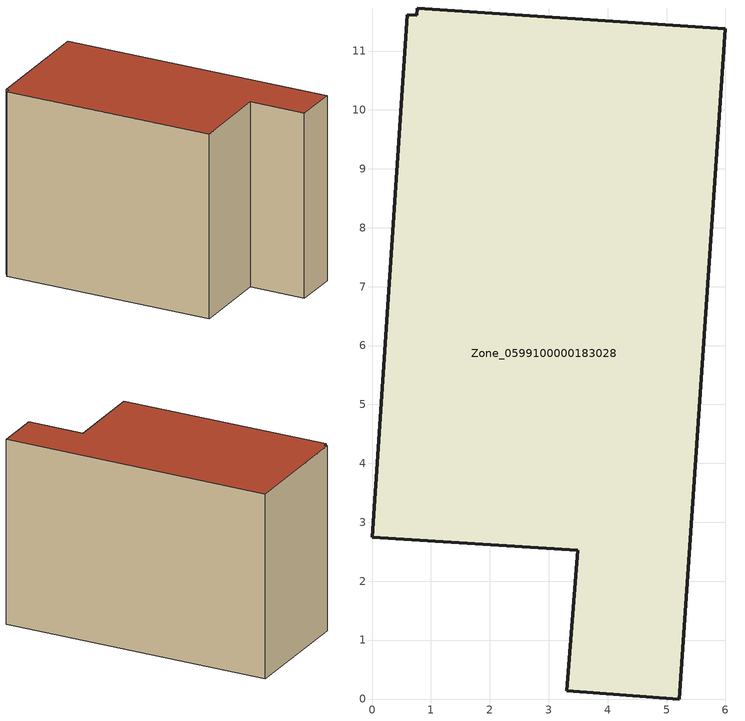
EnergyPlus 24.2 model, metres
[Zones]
Zone_0599100000183028
 floor ground (C_G): 3.31,0.14 3.49,2.52 0,2.75 0.6,11.62 0.76,11.61 0.77,11.73 6,11.38 5.22,0 z0
 wall outside (C_F): 3.49,2.52 3.31,0.14 5.22,0 6,11.38 0.77,11.73 0.76,11.61 0.6,11.62 0,2.75 3.49,2.52 z0:7.9
 roof outside (C_R): 6,11.38 0.77,11.73 0.76,11.61 0.6,11.62 0,2.75 3.49,2.52 3.31,0.14 5.22,0 z7.9
[BUILDING]
Pand.0599100000183028: North Axis=0; Terrain=City; Loads Convergence Tolerance Value=0.04; Temperature Convergence Tolerance Value=0.4; Solar Distribution=FullExterior; Maximum Number of Warmup Days=25; Minimum Number of Warmup Days=1
[Site:Location]
Rotterdam.The.Hague.AP_ZH_NLD Design_Conditions: Latitude=51.96; Longitude=4.45; Time Zone=1; Elevation=-4.5
[SITE:GROUNDTEMPERATURE:BUILDINGSURFACE]
18, 18, 18, 18, 18, 18, 18, 18, 18, 18, 18, 18
[MATERIAL] Thermal Absorptance=0.9; Solar Absorptance=0.7; Visible Absorptance=0.7
Name | Roughness | Thickness | Conductivity | Density | Specific Heat
G.TI.1975-1991 | MediumSmooth | 0.15 | 0.288461 | 540 | 1210
F.TI.1975-1991 | Rough | 0.3 | 0.230769 | 1920 | 840
R.TI.1975-1991 | MediumRough | 0.2 | 0.153846 | 1500 | 1000
[CONSTRUCTION]
C_G: G.TI.1975-1991
C_F: F.TI.1975-1991
C_R: R.TI.1975-1991
[ZONE]
Zone_0599100000183028: Type=1; Multiplier=1; Ceiling Height=Autocalculate; Volume=Autocalculate; Floor Area=autocalculate; Part of Total Floor Area=Yes
[ZONEINFILTRATION:DESIGNFLOWRATE]
Infil_Zone_0599100000183028: Zone or ZoneList or Space or SpaceList=Zone_0599100000183028; Schedule=AlwaysOn; Design Flow Rate Calculation Method=Flow/Area; Flow Rate per Floor Area=0.003; Constant Term Coefficient=1; Temperature Term Coefficient=0; Velocity Term Coefficient=0; Velocity Squared Term Coefficient=0
[HVACTEMPLATE:ZONE:IDEALLOADSAIRSYSTEM]
Zone_0599100000183028: Maximum Heating Supply Air Temperature=50; Minimum Cooling Supply Air Temperature=13; Maximum Heating Supply Air Humidity Ratio=0.0156; Minimum Cooling Supply Air Humidity Ratio=0.0077; Heating Limit=NoLimit; Cooling Limit=NoLimit; Dehumidification Control Type=ConstantSensibleHeatRatio; Cooling Sensible Heat Ratio=0.7; Dehumidification Setpoint=60; Humidification Control Type=None; Humidification Setpoint=30; Outdoor Air Method=None; Outdoor Air Flow Rate per Person=0.00944; Outdoor Air Flow Rate per Zone Floor Area=0; Outdoor Air Flow Rate per Zone=0; Demand Controlled Ventilation Type=None; Outdoor Air Economizer Type=NoEconomizer; Heat Recovery Type=None; Sensible Heat Recovery Effectiveness=0.7; Latent Heat Recovery Effectiveness=0.65
[ZONECONTROL:THERMOSTAT]
ThermostatControl_Zone_0599100000183028: Zone or ZoneList=Zone_0599100000183028; Control Type Schedule=DualSetpointControlType; Control 1=Thermostat_Zone_0599100000183028; Temperature Difference Between Cutout And Setpoint=0
[THERMOSTATSETPOINT:DUALSETPOINT]
Thermostat_Zone_0599100000183028: Heating Setpoint Temperature Schedule=HeatingSetpoint_Zone_0599100000183028; Cooling Setpoint Temperature Schedule=CoolingSetpoint_Zone_0599100000183028
[SCHEDULE:COMPACT]
HeatingSetpoint_Zone_0599100000183028: Through: 12/31, For: AllDays, Until: 24:00, 21
CoolingSetpoint_Zone_0599100000183028: Through: 12/31, For: AllDays, Until: 24:00, 24
DualSetpointControlType: Through: 12/31, For: AllDays, Until: 24:00, 4
AlwaysOn: Through: 12/31, For: AllDays, Until: 24:00, 1
